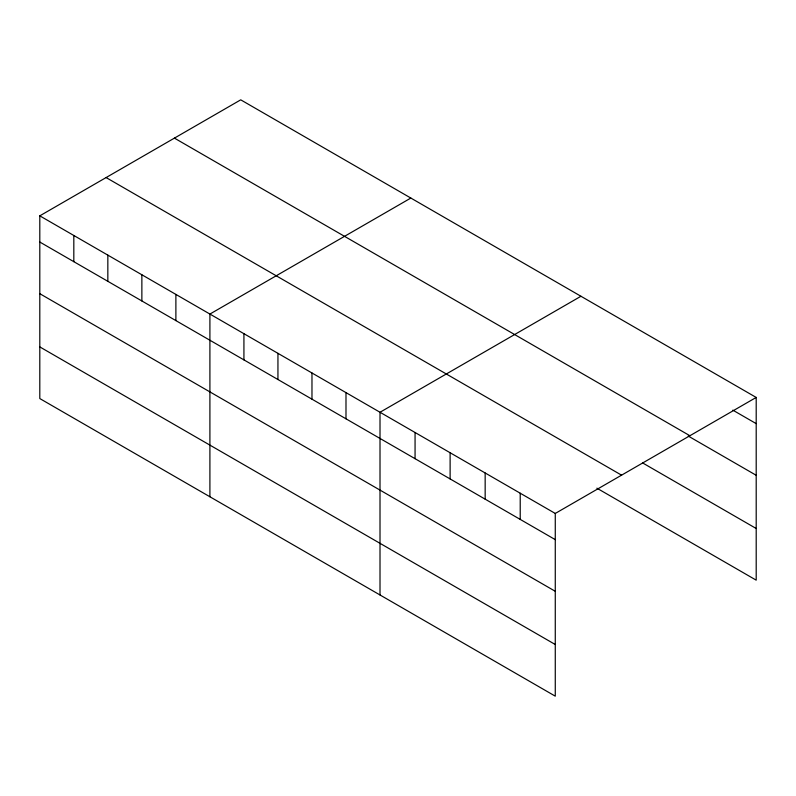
<?xml version="1.0" encoding="UTF-8"?>
<svg xmlns="http://www.w3.org/2000/svg" width="796" height="796" viewBox="0 0 796 796"><rect width="100%" height="100%" fill="white"/><g stroke="black" fill="none" stroke-linecap="round" stroke-linejoin="round"><path stroke-width="1.19" d="M756.2 397.443L555.27 513.45L555.27 696.162L39.8 398.557L39.8 215.845L240.73 99.838L756.2 397.443L756.2 580.155L596.871 488.167M410.835 198.055L209.905 314.062L209.905 496.764M580.941 296.261L380.01 412.268L380.01 594.97M732.827 410.139L756.2 423.631M174.424 138.126L689.893 435.73M688.222 436.039L756.2 475.282M642.551 462.884L756.2 528.504M106.107 177.568L621.577 475.172M39.8 215.845L555.27 513.45M39.8 242.034L555.27 539.638M39.8 293.684L555.27 591.289M39.8 346.907L555.27 644.511M520.216 493.212L520.216 519.4M485.162 472.983L485.162 499.162M450.118 452.745L450.118 478.933M415.064 432.507L415.064 458.695M345.991 392.627L345.991 418.815M311.972 372.986L311.972 399.174M277.943 353.344L277.943 379.533M243.924 333.703L243.924 359.892M175.886 294.421L175.886 320.599M141.867 274.779L141.867 300.958M107.838 255.128L107.838 281.316M73.819 235.487L73.819 261.675"/></g></svg>
